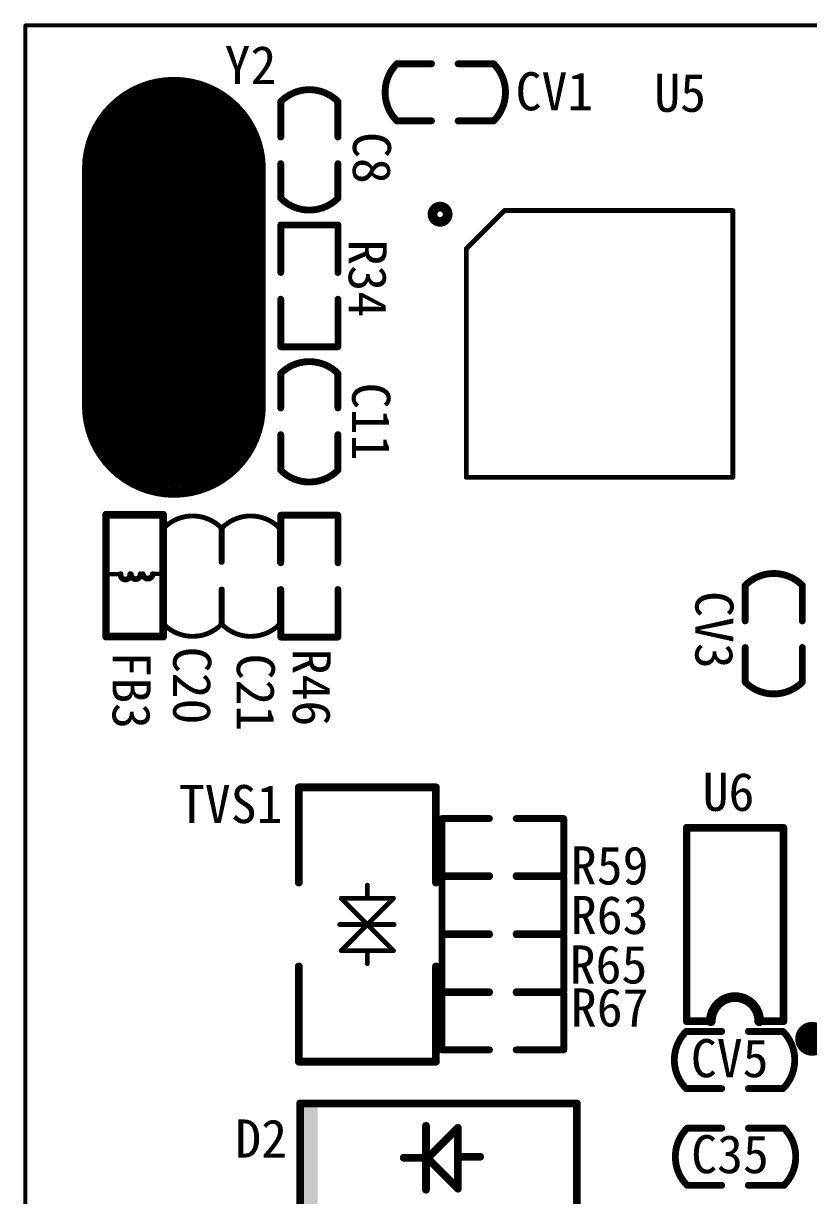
# Model space of a CAD drawing. Extents: x 695 to 1054, y 394 to 590.
# Drawn here: x 717.76 to 738.37, y 459.8 to 490.57 of the extents above; entities that cross this region are included whole.
import ezdxf

# ---------------------------------------------------------------- set-up
doc = ezdxf.new("R2010")
doc.units = 0
doc.header["$MEASUREMENT"] = 0
doc.layers.get('0').update_dxf_attribs({"linetype": 'CONTINUOUS'})
doc.layers.add('BOTTOMOVERLAY', color=7, linetype='CONTINUOUS')
doc.layers.add('KEEPOUTLAYER', color=6, linetype='CONTINUOUS')
doc.styles.get("Standard").update_dxf_attribs({"font": ''})
doc.styles.get('Standard').set_extended_font_data('SimSun')

# ---------------------------------------------------------------- blocks, each defined once
blk = doc.blocks.new('0603_B_4')
at = {"layer": 'BOTTOMOVERLAY', "const_width": 0.178}
for points in [[(-0.75, 1.6), (-0.75, 0.35)], [(0.75, 1.6), (-0.75, 1.6)], [(0.75, 1.6), (0.75, 0.35)], [(-0.75, -0.35), (-0.75, -1.6)], [(0.75, -0.35), (0.75, -1.6)], [(0.75, -1.6), (-0.75, -1.6)]]:
    blk.add_lwpolyline(points, dxfattribs=at)
at = {"layer": 'BOTTOMOVERLAY', "const_width": 0.0889}
for points in [[(-0.794, 1.6, 1), (-0.706, 1.6, 1)], [(-0.794, 1.6, 1), (-0.706, 1.6, 1)], [(0.706, 1.6, 1), (0.794, 1.6, 1)], [(0.706, 1.6, 1), (0.794, 1.6, 1)], [(-0.794, 0.35, 1), (-0.706, 0.35, 1)], [(0.706, 0.35, 1), (0.794, 0.35, 1)], [(-0.794, -0.35, 1), (-0.706, -0.35, 1)], [(0.706, -0.35, 1), (0.794, -0.35, 1)], [(-0.794, -1.6, 1), (-0.706, -1.6, 1)], [(-0.794, -1.6, 1), (-0.706, -1.6, 1)], [(0.706, -1.6, 1), (0.794, -1.6, 1)], [(0.706, -1.6, 1), (0.794, -1.6, 1)]]:
    blk.add_lwpolyline(points, format="xyb", close=True, dxfattribs=at)
blk = doc.blocks.new('XTAL_2_B_5')
at = {"layer": 'BOTTOMOVERLAY', "const_width": 0.254}
for points in [[(-3.073, -2.286, -1), (-3.073, 2.286)], [(3.15, 2.286, -1), (3.15, -2.286)]]:
    blk.add_lwpolyline(points, format="xyb", dxfattribs=at)
at = {"layer": 'BOTTOMOVERLAY'}
for points, const_width in [([(2.896, 0), (-2.845, 0)], 4.826), ([(-3.073, 2.286), (3.15, 2.286)], 0.254), ([(-3.073, -2.286), (3.15, -2.286)], 0.254)]:
    blk.add_lwpolyline(points, dxfattribs=dict(at, const_width=const_width))
for points, const_width in [([(-4.051, 0, 1), (-1.638, 0, 1)], 2.413), ([(-3.137, 2.286, 1), (-3.01, 2.286, 1)], 0.127), ([(-3.137, 2.286, 1), (-3.01, 2.286, 1)], 0.127), ([(1.689, 0, 1), (4.102, 0, 1)], 2.413), ([(3.086, 2.286, 1), (3.213, 2.286, 1)], 0.127), ([(3.086, 2.286, 1), (3.213, 2.286, 1)], 0.127), ([(-3.137, -2.286, 1), (-3.01, -2.286, 1)], 0.127), ([(-3.137, -2.286, 1), (-3.01, -2.286, 1)], 0.127), ([(3.086, -2.286, 1), (3.213, -2.286, 1)], 0.127), ([(3.086, -2.286, 1), (3.213, -2.286, 1)], 0.127)]:
    blk.add_lwpolyline(points, format="xyb", close=True, dxfattribs=dict(at, const_width=const_width))
blk = doc.blocks.new('SOP_8_SOIC8_B_15')
at = {"layer": 'BOTTOMOVERLAY', "const_width": 0.2}
for points in [[(-1.27, 2.54), (1.27, 2.54)], [(-1.27, -2.54), (-1.27, 2.54)], [(1.27, -2.54), (1.27, 2.54)], [(-1.27, -2.54), (-0.635, -2.54)], [(0.635, -2.54), (1.27, -2.54)]]:
    blk.add_lwpolyline(points, dxfattribs=at)
at = {"layer": 'BOTTOMOVERLAY'}
for points, const_width in [([(-1.32, 2.54, 1), (-1.22, 2.54, 1)], 0.1), ([(-1.32, 2.54, 1), (-1.22, 2.54, 1)], 0.1), ([(1.22, 2.54, 1), (1.32, 2.54, 1)], 0.1), ([(1.22, 2.54, 1), (1.32, 2.54, 1)], 0.1), ([(-1.32, -2.54, 1), (-1.22, -2.54, 1)], 0.1), ([(-1.32, -2.54, 1), (-1.22, -2.54, 1)], 0.1), ([(-0.699, -2.54, 1), (-0.572, -2.54, 1)], 0.127), ([(-0.685, -2.54, 1), (-0.585, -2.54, 1)], 0.1), ([(0.572, -2.54, 1), (0.699, -2.54, 1)], 0.127), ([(0.585, -2.54, 1), (0.685, -2.54, 1)], 0.1), ([(1.22, -2.54, 1), (1.32, -2.54, 1)], 0.1), ([(1.22, -2.54, 1), (1.32, -2.54, 1)], 0.1), ([(-1.8, -3, 1), (-2.247, -3, 1)], 0.44), ([(-2.357, -3, 1), (-2.137, -3, 1)], 0.22), ([(-1.91, -3, 1), (-1.69, -3, 1)], 0.22)]:
    blk.add_lwpolyline(points, format="xyb", close=True, dxfattribs=dict(at, const_width=const_width))
at = {"layer": 'BOTTOMOVERLAY', "const_width": 0.254}
blk.add_lwpolyline([(-0.635, -2.54, -1), (0.635, -2.54)], format="xyb", dxfattribs=at)
blk = doc.blocks.new('LQFP48_B_16')
at = {"layer": 'BOTTOMOVERLAY', "const_width": 0.127}
for points in [[(-3.5, 3.5), (-3.5, -2.5)], [(3.5, 3.5), (-3.5, 3.5)], [(3.5, 3.5), (3.5, -3.5)], [(-2.5, -3.5), (-3.5, -2.5)], [(3.5, -3.5), (-2.5, -3.5)]]:
    blk.add_lwpolyline(points, dxfattribs=at)
at = {"layer": 'BOTTOMOVERLAY'}
for points, const_width in [([(-3.532, 3.5, 1), (-3.468, 3.5, 1)], 0.0635), ([(-3.532, 3.5, 1), (-3.468, 3.5, 1)], 0.0635), ([(3.468, 3.5, 1), (3.532, 3.5, 1)], 0.0635), ([(3.468, 3.5, 1), (3.532, 3.5, 1)], 0.0635), ([(-3.532, -2.5, 1), (-3.468, -2.5, 1)], 0.0635), ([(-3.532, -2.5, 1), (-3.468, -2.5, 1)], 0.0635), ([(-3.988, -3.404, 1), (-4.388, -3.404, 1)], 0.254), ([(-4.451, -3.404, 1), (-4.324, -3.404, 1)], 0.127), ([(-4.051, -3.404, 1), (-3.924, -3.404, 1)], 0.127), ([(-2.532, -3.5, 1), (-2.468, -3.5, 1)], 0.0635), ([(-2.532, -3.5, 1), (-2.468, -3.5, 1)], 0.0635), ([(3.468, -3.5, 1), (3.532, -3.5, 1)], 0.0635), ([(3.468, -3.5, 1), (3.532, -3.5, 1)], 0.0635)]:
    blk.add_lwpolyline(points, format="xyb", close=True, dxfattribs=dict(at, const_width=const_width))
blk = doc.blocks.new('DO_214AA_S_B_18')
at = {"layer": 'BOTTOMOVERLAY'}
for points, const_width in [([(-3.6, -1.8), (-3.6, 1.8)], 0.203), ([(-1.1, 1.8), (-3.6, 1.8)], 0.203), ([(1.1, 1.8), (3.6, 1.8)], 0.203), ([(3.6, -1.8), (3.6, 1.8)], 0.203), ([(-0.686, -0.686), (-0.686, 0.686)], 0.127), ([(0, 0), (-0.686, 0.686)], 0.127), ([(0, 0), (0, 0.727)], 0.127), ([(0, 0), (0.686, 0.686)], 0.127), ([(0.686, -0.686), (0.686, 0.686)], 0.127), ([(-0.686, 0), (-1.032, 0)], 0.127), ([(-0.686, -0.686), (0, 0)], 0.127), ([(0, -0.701), (0, 0)], 0.127), ([(0.686, -0.686), (0, 0)], 0.127), ([(1.026, 0), (0.686, 0)], 0.127), ([(-1.1, -1.8), (-3.6, -1.8)], 0.203), ([(3.6, -1.8), (1.1, -1.8)], 0.203)]:
    blk.add_lwpolyline(points, dxfattribs=dict(at, const_width=const_width))
for points, const_width in [([(-3.651, 1.8, 1), (-3.549, 1.8, 1)], 0.102), ([(-3.651, 1.8, 1), (-3.549, 1.8, 1)], 0.102), ([(-1.151, 1.8, 1), (-1.049, 1.8, 1)], 0.102), ([(1.049, 1.8, 1), (1.151, 1.8, 1)], 0.102), ([(3.549, 1.8, 1), (3.651, 1.8, 1)], 0.102), ([(3.549, 1.8, 1), (3.651, 1.8, 1)], 0.102), ([(-0.718, 0.686, 1), (-0.654, 0.686, 1)], 0.0635), ([(-0.718, 0.686, 1), (-0.654, 0.686, 1)], 0.0635), ([(-0.032, 0.727, 1), (0.032, 0.727, 1)], 0.0635), ([(0.654, 0.686, 1), (0.718, 0.686, 1)], 0.0635), ([(0.654, 0.686, 1), (0.718, 0.686, 1)], 0.0635), ([(-1.063, 0, 1), (-1, 0, 1)], 0.0635), ([(-0.718, 0, 1), (-0.654, 0, 1)], 0.0635), ([(-0.032, 0, 1), (0.032, 0, 1)], 0.0635), ([(-0.032, 0, 1), (0.032, 0, 1)], 0.0635), ([(-0.032, 0, 1), (0.032, 0, 1)], 0.0635), ([(-0.032, 0, 1), (0.032, 0, 1)], 0.0635), ([(-0.032, 0, 1), (0.032, 0, 1)], 0.0635), ([(-0.032, 0, 1), (0.032, 0, 1)], 0.0635), ([(0.654, 0, 1), (0.718, 0, 1)], 0.0635), ([(0.994, 0, 1), (1.058, 0, 1)], 0.0635), ([(-0.718, -0.686, 1), (-0.654, -0.686, 1)], 0.0635), ([(-0.718, -0.686, 1), (-0.654, -0.686, 1)], 0.0635), ([(-0.032, -0.701, 1), (0.032, -0.701, 1)], 0.0635), ([(0.654, -0.686, 1), (0.718, -0.686, 1)], 0.0635), ([(0.654, -0.686, 1), (0.718, -0.686, 1)], 0.0635), ([(-3.651, -1.8, 1), (-3.549, -1.8, 1)], 0.102), ([(-3.651, -1.8, 1), (-3.549, -1.8, 1)], 0.102), ([(-1.151, -1.8, 1), (-1.049, -1.8, 1)], 0.102), ([(1.049, -1.8, 1), (1.151, -1.8, 1)], 0.102), ([(3.549, -1.8, 1), (3.651, -1.8, 1)], 0.102), ([(3.549, -1.8, 1), (3.651, -1.8, 1)], 0.102)]:
    blk.add_lwpolyline(points, format="xyb", close=True, dxfattribs=dict(at, const_width=const_width))
blk = doc.blocks.new('0603_B_23')
at = {"layer": 'BOTTOMOVERLAY', "const_width": 0.178}
for points in [[(-0.75, 0.35), (-0.75, 1.6)], [(-0.75, 1.6), (0.75, 1.6)], [(0.75, 1.6), (0.75, 0.35)], [(-0.75, -1.6), (-0.75, -0.35)], [(0.75, -1.6), (0.75, -0.35)], [(-0.75, -1.6), (0.75, -1.6)]]:
    blk.add_lwpolyline(points, dxfattribs=at)
at = {"layer": 'BOTTOMOVERLAY', "const_width": 0.0889}
for points in [[(-0.794, 1.6, 1), (-0.706, 1.6, 1)], [(-0.794, 1.6, 1), (-0.706, 1.6, 1)], [(0.706, 1.6, 1), (0.794, 1.6, 1)], [(0.706, 1.6, 1), (0.794, 1.6, 1)], [(-0.794, 0.35, 1), (-0.706, 0.35, 1)], [(0.706, 0.35, 1), (0.794, 0.35, 1)], [(-0.794, -0.35, 1), (-0.706, -0.35, 1)], [(0.706, -0.35, 1), (0.794, -0.35, 1)], [(-0.794, -1.6, 1), (-0.706, -1.6, 1)], [(-0.794, -1.6, 1), (-0.706, -1.6, 1)], [(0.706, -1.6, 1), (0.794, -1.6, 1)], [(0.706, -1.6, 1), (0.794, -1.6, 1)]]:
    blk.add_lwpolyline(points, format="xyb", close=True, dxfattribs=at)
blk = doc.blocks.new('0603_B_28')
at = {"layer": 'BOTTOMOVERLAY', "const_width": 0.178}
for points in [[(0.75, 1.6), (-0.75, 1.6)], [(-0.75, 0.35), (-0.75, 1.6)], [(0.75, 0.35), (0.75, 1.6)], [(-0.75, -1.6), (-0.75, -0.35)], [(0.75, -1.6), (0.75, -0.35)], [(0.75, -1.6), (-0.75, -1.6)]]:
    blk.add_lwpolyline(points, dxfattribs=at)
at = {"layer": 'BOTTOMOVERLAY', "const_width": 0.0889}
for points in [[(-0.794, 1.6, 1), (-0.706, 1.6, 1)], [(-0.794, 1.6, 1), (-0.706, 1.6, 1)], [(0.706, 1.6, 1), (0.794, 1.6, 1)], [(0.706, 1.6, 1), (0.794, 1.6, 1)], [(-0.794, 0.35, 1), (-0.706, 0.35, 1)], [(0.706, 0.35, 1), (0.794, 0.35, 1)], [(-0.794, -0.35, 1), (-0.706, -0.35, 1)], [(0.706, -0.35, 1), (0.794, -0.35, 1)], [(-0.794, -1.6, 1), (-0.706, -1.6, 1)], [(-0.794, -1.6, 1), (-0.706, -1.6, 1)], [(0.706, -1.6, 1), (0.794, -1.6, 1)], [(0.706, -1.6, 1), (0.794, -1.6, 1)]]:
    blk.add_lwpolyline(points, format="xyb", close=True, dxfattribs=at)
blk = doc.blocks.new('0603_B_31')
at = {"layer": 'BOTTOMOVERLAY', "const_width": 0.178}
for points in [[(0.75, 1.6), (-0.75, 1.6)], [(-0.75, 0.35), (-0.75, 1.6)], [(0.75, 0.35), (0.75, 1.6)], [(-0.75, -1.6), (-0.75, -0.35)], [(0.75, -1.6), (0.75, -0.35)], [(0.75, -1.6), (-0.75, -1.6)]]:
    blk.add_lwpolyline(points, dxfattribs=at)
at = {"layer": 'BOTTOMOVERLAY', "const_width": 0.0889}
for points in [[(-0.794, 1.6, 1), (-0.706, 1.6, 1)], [(-0.794, 1.6, 1), (-0.706, 1.6, 1)], [(0.706, 1.6, 1), (0.794, 1.6, 1)], [(0.706, 1.6, 1), (0.794, 1.6, 1)], [(-0.794, 0.35, 1), (-0.706, 0.35, 1)], [(0.706, 0.35, 1), (0.794, 0.35, 1)], [(-0.794, -0.35, 1), (-0.706, -0.35, 1)], [(0.706, -0.35, 1), (0.794, -0.35, 1)], [(-0.794, -1.6, 1), (-0.706, -1.6, 1)], [(-0.794, -1.6, 1), (-0.706, -1.6, 1)], [(0.706, -1.6, 1), (0.794, -1.6, 1)], [(0.706, -1.6, 1), (0.794, -1.6, 1)]]:
    blk.add_lwpolyline(points, format="xyb", close=True, dxfattribs=at)
blk = doc.blocks.new('0603_B_39')
at = {"layer": 'BOTTOMOVERLAY', "const_width": 0.178}
for points in [[(0.75, 1.6), (-0.75, 1.6)], [(-0.75, 1.6), (-0.75, 0.35)], [(0.75, 1.6), (0.75, 0.35)], [(-0.75, -0.35), (-0.75, -1.6)], [(0.75, -0.35), (0.75, -1.6)], [(0.75, -1.6), (-0.75, -1.6)]]:
    blk.add_lwpolyline(points, dxfattribs=at)
at = {"layer": 'BOTTOMOVERLAY', "const_width": 0.0889}
for points in [[(-0.794, 1.6, 1), (-0.706, 1.6, 1)], [(-0.794, 1.6, 1), (-0.706, 1.6, 1)], [(0.706, 1.6, 1), (0.794, 1.6, 1)], [(0.706, 1.6, 1), (0.794, 1.6, 1)], [(-0.794, 0.35, 1), (-0.706, 0.35, 1)], [(0.706, 0.35, 1), (0.794, 0.35, 1)], [(-0.794, -0.35, 1), (-0.706, -0.35, 1)], [(0.706, -0.35, 1), (0.794, -0.35, 1)], [(-0.794, -1.6, 1), (-0.706, -1.6, 1)], [(-0.794, -1.6, 1), (-0.706, -1.6, 1)], [(0.706, -1.6, 1), (0.794, -1.6, 1)], [(0.706, -1.6, 1), (0.794, -1.6, 1)]]:
    blk.add_lwpolyline(points, format="xyb", close=True, dxfattribs=at)
blk = doc.blocks.new('4007_4148_SMT_B_49')
at = {"layer": 'BOTTOMOVERLAY', "const_width": 0.203}
for points in [[(-3.468, -1.422), (-3.468, 1.397)], [(-3.468, 1.397), (3.796, 1.397)], [(3.796, -1.422), (3.796, 1.397)], [(-0.344, 0.762), (0.469, -0.051)], [(-0.344, -0.838), (-0.344, 0.762)], [(0.494, -0.864), (0.494, 0.813)], [(-0.928, 0), (-0.344, 0)], [(-0.344, -0.838), (0.494, 0)], [(0.469, -0.051), (0.494, -0.051)], [(0.494, -0.025), (1.078, -0.025)], [(-3.468, -1.422), (3.796, -1.422)]]:
    blk.add_lwpolyline(points, dxfattribs=at)
at = {"layer": 'BOTTOMOVERLAY', "const_width": 0.102}
for points in [[(-3.519, 1.397, 1), (-3.418, 1.397, 1)], [(-3.519, 1.397, 1), (-3.418, 1.397, 1)], [(3.745, 1.397, 1), (3.847, 1.397, 1)], [(3.745, 1.397, 1), (3.847, 1.397, 1)], [(-0.395, 0.762, 1), (-0.293, 0.762, 1)], [(-0.395, 0.762, 1), (-0.293, 0.762, 1)], [(0.443, 0.813, 1), (0.545, 0.813, 1)], [(-0.979, 0, 1), (-0.878, 0, 1)], [(-0.395, 0, 1), (-0.293, 0, 1)], [(0.418, -0.051, 1), (0.519, -0.051, 1)], [(0.418, -0.051, 1), (0.519, -0.051, 1)], [(0.443, 0, 1), (0.545, 0, 1)], [(0.443, -0.025, 1), (0.545, -0.025, 1)], [(0.443, -0.051, 1), (0.545, -0.051, 1)], [(1.027, -0.025, 1), (1.129, -0.025, 1)], [(-0.395, -0.838, 1), (-0.293, -0.838, 1)], [(-0.395, -0.838, 1), (-0.293, -0.838, 1)], [(0.443, -0.864, 1), (0.545, -0.864, 1)], [(-3.519, -1.422, 1), (-3.418, -1.422, 1)], [(-3.519, -1.422, 1), (-3.418, -1.422, 1)], [(3.745, -1.422, 1), (3.847, -1.422, 1)], [(3.745, -1.422, 1), (3.847, -1.422, 1)]]:
    blk.add_lwpolyline(points, format="xyb", close=True, dxfattribs=at)
at = {"layer": 'BOTTOMOVERLAY'}
blk.add_solid([(3.339, -1.499), (3.9, -1.499), (3.339, 1.499), (3.9, 1.499)], dxfattribs=at)
blk = doc.blocks.new('0603C_B_51')
at = {"layer": 'BOTTOMOVERLAY', "const_width": 0.18}
for points in [[(-0.75, 1.257, -0.414214), (0.75, 1.257)], [(0.75, -1.283, -0.414214), (-0.75, -1.283)]]:
    blk.add_lwpolyline(points, format="xyb", dxfattribs=at)
for points in [[(-0.75, 0.35), (-0.75, 1.257)], [(0.75, 0.35), (0.75, 1.257)], [(-0.75, -1.283), (-0.75, -0.35)], [(0.75, -1.283), (0.75, -0.35)]]:
    blk.add_lwpolyline(points, dxfattribs=at)
at = {"layer": 'BOTTOMOVERLAY', "const_width": 0.09}
for points in [[(-0.795, 1.257, 1), (-0.705, 1.257, 1)], [(-0.795, 1.257, 1), (-0.705, 1.257, 1)], [(0.705, 1.257, 1), (0.795, 1.257, 1)], [(0.705, 1.257, 1), (0.795, 1.257, 1)], [(-0.795, 0.35, 1), (-0.705, 0.35, 1)], [(0.705, 0.35, 1), (0.795, 0.35, 1)], [(-0.795, -0.35, 1), (-0.705, -0.35, 1)], [(0.705, -0.35, 1), (0.795, -0.35, 1)], [(-0.795, -1.283, 1), (-0.705, -1.283, 1)], [(-0.795, -1.283, 1), (-0.705, -1.283, 1)], [(0.705, -1.283, 1), (0.795, -1.283, 1)], [(0.705, -1.283, 1), (0.795, -1.283, 1)]]:
    blk.add_lwpolyline(points, format="xyb", close=True, dxfattribs=at)
blk = doc.blocks.new('0603C_B_53')
at = {"layer": 'BOTTOMOVERLAY', "const_width": 0.18}
for points in [[(-0.75, 1.257, -0.414214), (0.75, 1.257)], [(0.75, -1.283, -0.414214), (-0.75, -1.283)]]:
    blk.add_lwpolyline(points, format="xyb", dxfattribs=at)
for points in [[(-0.75, 1.257), (-0.75, 0.35)], [(0.75, 1.257), (0.75, 0.35)], [(-0.75, -0.35), (-0.75, -1.283)], [(0.75, -0.35), (0.75, -1.283)]]:
    blk.add_lwpolyline(points, dxfattribs=at)
at = {"layer": 'BOTTOMOVERLAY', "const_width": 0.09}
for points in [[(-0.795, 1.257, 1), (-0.705, 1.257, 1)], [(-0.795, 1.257, 1), (-0.705, 1.257, 1)], [(0.705, 1.257, 1), (0.795, 1.257, 1)], [(0.705, 1.257, 1), (0.795, 1.257, 1)], [(-0.795, 0.35, 1), (-0.705, 0.35, 1)], [(0.705, 0.35, 1), (0.795, 0.35, 1)], [(-0.795, -0.35, 1), (-0.705, -0.35, 1)], [(0.705, -0.35, 1), (0.795, -0.35, 1)], [(-0.795, -1.283, 1), (-0.705, -1.283, 1)], [(-0.795, -1.283, 1), (-0.705, -1.283, 1)], [(0.705, -1.283, 1), (0.795, -1.283, 1)], [(0.705, -1.283, 1), (0.795, -1.283, 1)]]:
    blk.add_lwpolyline(points, format="xyb", close=True, dxfattribs=at)
blk = doc.blocks.new('0603C_B_55')
at = {"layer": 'BOTTOMOVERLAY', "const_width": 0.18}
for points in [[(-0.75, 1.257, -0.414214), (0.75, 1.257)], [(0.75, -1.283, -0.414214), (-0.75, -1.283)]]:
    blk.add_lwpolyline(points, format="xyb", dxfattribs=at)
for points in [[(-0.75, 0.35), (-0.75, 1.257)], [(0.75, 0.35), (0.75, 1.257)], [(-0.75, -1.283), (-0.75, -0.35)], [(0.75, -1.283), (0.75, -0.35)]]:
    blk.add_lwpolyline(points, dxfattribs=at)
at = {"layer": 'BOTTOMOVERLAY', "const_width": 0.09}
for points in [[(-0.795, 1.257, 1), (-0.705, 1.257, 1)], [(-0.795, 1.257, 1), (-0.705, 1.257, 1)], [(0.705, 1.257, 1), (0.795, 1.257, 1)], [(0.705, 1.257, 1), (0.795, 1.257, 1)], [(-0.795, 0.35, 1), (-0.705, 0.35, 1)], [(0.705, 0.35, 1), (0.795, 0.35, 1)], [(-0.795, -0.35, 1), (-0.705, -0.35, 1)], [(0.705, -0.35, 1), (0.795, -0.35, 1)], [(-0.795, -1.283, 1), (-0.705, -1.283, 1)], [(-0.795, -1.283, 1), (-0.705, -1.283, 1)], [(0.705, -1.283, 1), (0.795, -1.283, 1)], [(0.705, -1.283, 1), (0.795, -1.283, 1)]]:
    blk.add_lwpolyline(points, format="xyb", close=True, dxfattribs=at)
blk = doc.blocks.new('0603C_B_56')
at = {"layer": 'BOTTOMOVERLAY', "const_width": 0.18}
for points in [[(-0.75, 1.257, -0.414214), (0.75, 1.257)], [(0.75, -1.283, -0.414214), (-0.75, -1.283)]]:
    blk.add_lwpolyline(points, format="xyb", dxfattribs=at)
for points in [[(-0.75, 0.35), (-0.75, 1.257)], [(0.75, 0.35), (0.75, 1.257)], [(-0.75, -1.283), (-0.75, -0.35)], [(0.75, -1.283), (0.75, -0.35)]]:
    blk.add_lwpolyline(points, dxfattribs=at)
at = {"layer": 'BOTTOMOVERLAY', "const_width": 0.09}
for points in [[(-0.795, 1.257, 1), (-0.705, 1.257, 1)], [(-0.795, 1.257, 1), (-0.705, 1.257, 1)], [(0.705, 1.257, 1), (0.795, 1.257, 1)], [(0.705, 1.257, 1), (0.795, 1.257, 1)], [(-0.795, 0.35, 1), (-0.705, 0.35, 1)], [(0.705, 0.35, 1), (0.795, 0.35, 1)], [(-0.795, -0.35, 1), (-0.705, -0.35, 1)], [(0.705, -0.35, 1), (0.795, -0.35, 1)], [(-0.795, -1.283, 1), (-0.705, -1.283, 1)], [(-0.795, -1.283, 1), (-0.705, -1.283, 1)], [(0.705, -1.283, 1), (0.795, -1.283, 1)], [(0.705, -1.283, 1), (0.795, -1.283, 1)]]:
    blk.add_lwpolyline(points, format="xyb", close=True, dxfattribs=at)
blk = doc.blocks.new('0603C_B_66')
at = {"layer": 'BOTTOMOVERLAY', "const_width": 0.127}
for points in [[(-1.27, -0.734, -0.414213), (-1.27, 0.766)], [(1.27, 0.766, -0.414213), (1.27, -0.734)]]:
    blk.add_lwpolyline(points, format="xyb", dxfattribs=at)
for points in [[(-0.363, 0.766), (-1.27, 0.766)], [(1.27, 0.766), (0.337, 0.766)], [(-0.363, -0.734), (-1.27, -0.734)], [(1.27, -0.734), (0.337, -0.734)]]:
    blk.add_lwpolyline(points, dxfattribs=at)
at = {"layer": 'BOTTOMOVERLAY', "const_width": 0.0635}
for points in [[(-1.302, 0.766, 1), (-1.238, 0.766, 1)], [(-1.302, 0.766, 1), (-1.238, 0.766, 1)], [(-0.394, 0.766, 1), (-0.331, 0.766, 1)], [(0.306, 0.766, 1), (0.369, 0.766, 1)], [(1.238, 0.766, 1), (1.302, 0.766, 1)], [(1.238, 0.766, 1), (1.302, 0.766, 1)], [(-1.302, -0.734, 1), (-1.238, -0.734, 1)], [(-1.302, -0.734, 1), (-1.238, -0.734, 1)], [(-0.394, -0.734, 1), (-0.331, -0.734, 1)], [(0.306, -0.734, 1), (0.369, -0.734, 1)], [(1.238, -0.734, 1), (1.302, -0.734, 1)], [(1.238, -0.734, 1), (1.302, -0.734, 1)]]:
    blk.add_lwpolyline(points, format="xyb", close=True, dxfattribs=at)
blk = doc.blocks.new('0603C_B_67')
at = {"layer": 'BOTTOMOVERLAY', "const_width": 0.127}
for points in [[(-1.27, -0.734, -0.414213), (-1.27, 0.766)], [(1.27, 0.766, -0.414213), (1.27, -0.734)]]:
    blk.add_lwpolyline(points, format="xyb", dxfattribs=at)
for points in [[(-1.27, 0.766), (-0.363, 0.766)], [(0.337, 0.766), (1.27, 0.766)], [(-1.27, -0.734), (-0.363, -0.734)], [(0.337, -0.734), (1.27, -0.734)]]:
    blk.add_lwpolyline(points, dxfattribs=at)
at = {"layer": 'BOTTOMOVERLAY', "const_width": 0.0635}
for points in [[(-1.302, 0.766, 1), (-1.238, 0.766, 1)], [(-1.302, 0.766, 1), (-1.238, 0.766, 1)], [(-0.394, 0.766, 1), (-0.331, 0.766, 1)], [(0.306, 0.766, 1), (0.369, 0.766, 1)], [(1.238, 0.766, 1), (1.302, 0.766, 1)], [(1.238, 0.766, 1), (1.302, 0.766, 1)], [(-1.302, -0.734, 1), (-1.238, -0.734, 1)], [(-1.302, -0.734, 1), (-1.238, -0.734, 1)], [(-0.394, -0.734, 1), (-0.331, -0.734, 1)], [(0.306, -0.734, 1), (0.369, -0.734, 1)], [(1.238, -0.734, 1), (1.302, -0.734, 1)], [(1.238, -0.734, 1), (1.302, -0.734, 1)]]:
    blk.add_lwpolyline(points, format="xyb", close=True, dxfattribs=at)
blk = doc.blocks.new('0603C_B_70')
at = {"layer": 'BOTTOMOVERLAY', "const_width": 0.18}
for points in [[(-0.75, 1.257, -0.414214), (0.75, 1.257)], [(0.75, -1.283, -0.414214), (-0.75, -1.283)]]:
    blk.add_lwpolyline(points, format="xyb", dxfattribs=at)
for points in [[(-0.75, 0.35), (-0.75, 1.257)], [(0.75, 0.35), (0.75, 1.257)], [(-0.75, -1.283), (-0.75, -0.35)], [(0.75, -1.283), (0.75, -0.35)]]:
    blk.add_lwpolyline(points, dxfattribs=at)
at = {"layer": 'BOTTOMOVERLAY', "const_width": 0.09}
for points in [[(-0.795, 1.257, 1), (-0.705, 1.257, 1)], [(-0.795, 1.257, 1), (-0.705, 1.257, 1)], [(0.705, 1.257, 1), (0.795, 1.257, 1)], [(0.705, 1.257, 1), (0.795, 1.257, 1)], [(-0.795, 0.35, 1), (-0.705, 0.35, 1)], [(0.705, 0.35, 1), (0.795, 0.35, 1)], [(-0.795, -0.35, 1), (-0.705, -0.35, 1)], [(0.705, -0.35, 1), (0.795, -0.35, 1)], [(-0.795, -1.283, 1), (-0.705, -1.283, 1)], [(-0.795, -1.283, 1), (-0.705, -1.283, 1)], [(0.705, -1.283, 1), (0.795, -1.283, 1)], [(0.705, -1.283, 1), (0.795, -1.283, 1)]]:
    blk.add_lwpolyline(points, format="xyb", close=True, dxfattribs=at)
blk = doc.blocks.new('0603C_B_71')
at = {"layer": 'BOTTOMOVERLAY', "const_width": 0.18}
for points in [[(-0.75, 1.257, -0.414214), (0.75, 1.257)], [(0.75, -1.283, -0.414214), (-0.75, -1.283)]]:
    blk.add_lwpolyline(points, format="xyb", dxfattribs=at)
for points in [[(-0.75, 1.257), (-0.75, 0.35)], [(0.75, 1.257), (0.75, 0.35)], [(-0.75, -0.35), (-0.75, -1.283)], [(0.75, -0.35), (0.75, -1.283)]]:
    blk.add_lwpolyline(points, dxfattribs=at)
at = {"layer": 'BOTTOMOVERLAY', "const_width": 0.09}
for points in [[(-0.795, 1.257, 1), (-0.705, 1.257, 1)], [(-0.795, 1.257, 1), (-0.705, 1.257, 1)], [(0.705, 1.257, 1), (0.795, 1.257, 1)], [(0.705, 1.257, 1), (0.795, 1.257, 1)], [(-0.795, 0.35, 1), (-0.705, 0.35, 1)], [(0.705, 0.35, 1), (0.795, 0.35, 1)], [(-0.795, -0.35, 1), (-0.705, -0.35, 1)], [(0.705, -0.35, 1), (0.795, -0.35, 1)], [(-0.795, -1.283, 1), (-0.705, -1.283, 1)], [(-0.795, -1.283, 1), (-0.705, -1.283, 1)], [(0.705, -1.283, 1), (0.795, -1.283, 1)], [(0.705, -1.283, 1), (0.795, -1.283, 1)]]:
    blk.add_lwpolyline(points, format="xyb", close=True, dxfattribs=at)
blk = doc.blocks.new('0603L_B_75')
at = {"layer": 'BOTTOMOVERLAY'}
for points, const_width in [([(1.587, 0.766), (-1.613, 0.766)], 0.2), ([(-1.613, -0.734), (-1.613, 0.766)], 0.2), ([(-0.051, 0.381), (-0.051, 0.766)], 0.12), ([(1.587, -0.734), (1.587, 0.766)], 0.2), ([(-0.061, -0.734), (-0.061, -0.459)], 0.12), ([(1.587, -0.734), (-1.613, -0.734)], 0.2)]:
    blk.add_lwpolyline(points, dxfattribs=dict(at, const_width=const_width))
for points, const_width in [([(-1.663, 0.766, 1), (-1.563, 0.766, 1)], 0.1), ([(-1.663, 0.766, 1), (-1.563, 0.766, 1)], 0.1), ([(-0.081, 0.766, 1), (-0.021, 0.766, 1)], 0.06), ([(1.537, 0.766, 1), (1.637, 0.766, 1)], 0.1), ([(1.537, 0.766, 1), (1.637, 0.766, 1)], 0.1), ([(-0.09, 0.382, 1), (-0.015, 0.382, 1)], 0.075), ([(-0.081, 0.381, 1), (-0.021, 0.381, 1)], 0.06), ([(-0.09, 0.132, 1), (-0.015, 0.132, 1)], 0.075), ([(-0.088, 0.111, 1), (-0.013, 0.111, 1)], 0.075), ([(-0.088, -0.139, 1), (-0.013, -0.139, 1)], 0.075), ([(-0.088, -0.199, 1), (-0.013, -0.199, 1)], 0.075), ([(-0.088, -0.459, 1), (-0.013, -0.459, 1)], 0.075), ([(-0.091, -0.459, 1), (-0.031, -0.459, 1)], 0.06), ([(-1.663, -0.734, 1), (-1.563, -0.734, 1)], 0.1), ([(-1.663, -0.734, 1), (-1.563, -0.734, 1)], 0.1), ([(-0.091, -0.734, 1), (-0.031, -0.734, 1)], 0.06), ([(1.537, -0.734, 1), (1.637, -0.734, 1)], 0.1), ([(1.537, -0.734, 1), (1.637, -0.734, 1)], 0.1)]:
    blk.add_lwpolyline(points, format="xyb", close=True, dxfattribs=dict(at, const_width=const_width))
at = {"layer": 'BOTTOMOVERLAY', "const_width": 0.15}
for points in [[(-0.052, 0.382, -1.13328), (-0.052, 0.132)], [(-0.051, 0.111, -1.026529), (-0.051, -0.139)], [(-0.051, -0.199, -0.895675), (-0.051, -0.459)]]:
    blk.add_lwpolyline(points, format="xyb", dxfattribs=at)
blk = doc.blocks.new('0603_B_77')
at = {"layer": 'BOTTOMOVERLAY', "const_width": 0.178}
for points in [[(0.75, 1.6), (-0.75, 1.6)], [(-0.75, 1.6), (-0.75, 0.35)], [(0.75, 1.6), (0.75, 0.35)], [(-0.75, -0.35), (-0.75, -1.6)], [(0.75, -0.35), (0.75, -1.6)], [(0.75, -1.6), (-0.75, -1.6)]]:
    blk.add_lwpolyline(points, dxfattribs=at)
at = {"layer": 'BOTTOMOVERLAY', "const_width": 0.0889}
for points in [[(-0.794, 1.6, 1), (-0.706, 1.6, 1)], [(-0.794, 1.6, 1), (-0.706, 1.6, 1)], [(0.706, 1.6, 1), (0.794, 1.6, 1)], [(0.706, 1.6, 1), (0.794, 1.6, 1)], [(-0.794, 0.35, 1), (-0.706, 0.35, 1)], [(0.706, 0.35, 1), (0.794, 0.35, 1)], [(-0.794, -0.35, 1), (-0.706, -0.35, 1)], [(0.706, -0.35, 1), (0.794, -0.35, 1)], [(-0.794, -1.6, 1), (-0.706, -1.6, 1)], [(-0.794, -1.6, 1), (-0.706, -1.6, 1)], [(0.706, -1.6, 1), (0.794, -1.6, 1)], [(0.706, -1.6, 1), (0.794, -1.6, 1)]]:
    blk.add_lwpolyline(points, format="xyb", close=True, dxfattribs=at)

msp = doc.modelspace()

# ---------------------------------------------------------------- linework, layer by layer
at = {"layer": 'KEEPOUTLAYER', "const_width": 0.1}
for points in [[(937.8051, 490.51949), (717.8051, 490.51949)], [(717.8051, 449.41949), (717.8051, 490.51949)]]:
    msp.add_lwpolyline(points, dxfattribs=at)
at = {"layer": 'KEEPOUTLAYER', "const_width": 0.05}
msp.add_lwpolyline([(717.8301, 490.51949, -1), (717.7801, 490.51949, -1)], format="xyb", close=True, dxfattribs=at)
msp.add_lwpolyline([(717.8301, 490.51949, -1), (717.7801, 490.51949, -1)], format="xyb", close=True, dxfattribs=at)

# ---------------------------------------------------------------- block references
at = {"xscale": -1}
for name, p, rotation in [('0603C_B_55', (728.8171, 488.7615), 90), ('XTAL_2_B_5', (721.7051, 483.6815), 90), ('0603C_B_71', (725.2611, 487.2375), 180), ('LQFP48_B_16', (732.8811, 482.1575), 180), ('0603_B_4', (725.2611, 483.6815), 180), ('0603L_B_75', (720.6891, 476.0615), 90), ('0603C_B_67', (722.2131, 476.0615), 90), ('0603C_B_66', (723.7371, 476.0615), 90), ('0603C_B_53', (737.4531, 474.5375), 180), ('DO_214AA_S_B_18', (726.7851, 466.9175), 90), ('0603_B_23', (730.3411, 468.9495), 90), ('0603_B_31', (730.3411, 467.4255), 90), ('0603_B_28', (730.3411, 465.9015), 90), ('0603_B_77', (730.3411, 464.3775), 270), ('0603C_B_51', (736.4371, 463.3615), 270), ('0603C_B_56', (736.4371, 460.8215), 90)]:
    msp.add_blockref(name, p, dxfattribs=dict(at, rotation=rotation))
for name, p in [('0603C_B_70', (725.2611, 480.1255)), ('0603_B_39', (725.2611, 476.0615)), ('SOP_8_SOIC8_B_15', (736.4371, 466.9175)), ('4007_4148_SMT_B_49', (728.8171, 460.8215))]:
    msp.add_blockref(name, p, dxfattribs=at)

# ---------------------------------------------------------------- texts
at = {"layer": 'BOTTOMOVERLAY'}
for s, p in [('Y2', (723.0351, 488.9795)), ('CV1', (730.6751, 488.2895)), ('U5', (734.3151, 488.2495)), ('U6', (735.5851, 469.8995)), ('TVS1', (721.8351, 469.5795)), ('R59', (732.12545, 467.96874)), ('R63', (732.12545, 466.66874)), ('R65', (732.09545, 465.36874)), ('R67', (732.12545, 464.23874)), ('CV5', (735.27588, 462.9095)), ('D2', (723.3151, 460.7995)), ('C35', (735.28565, 460.3895))]:
    msp.add_text(s, height=1.000001, dxfattribs=at).set_placement(p)
for s, p in [('C8', (726.4051, 487.7195)), ('R34', (726.2951, 484.8995)), ('C11', (726.3851, 481.1395)), ('CV3', (735.3951, 475.6695)), ('C20', (721.6851, 474.2095)), ('FB3', (720.0951, 474.0895)), ('C21', (723.3551, 474.0295)), ('R46', (724.8251, 474.1595))]:
    msp.add_text(s, height=1.000001, rotation=270, dxfattribs=at).set_placement(p)

doc.saveas('drawing.dxf')
